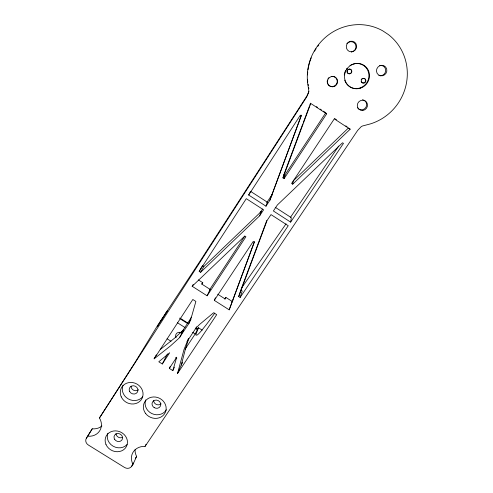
<?xml version="1.0" encoding="UTF-8"?>
<svg xmlns="http://www.w3.org/2000/svg" width="493" height="493" viewBox="0 0 493 493"><rect width="100%" height="100%" fill="white"/><g stroke="black" fill="none" stroke-linecap="round" stroke-linejoin="round"><path stroke-width="0.74" d="M290.648 222.121L343.467 143.371L342.549 142.767L277.362 204.977L273.387 210.979L290.648 222.121L291.308 217.672L275.199 207.27M292.706 184.191L350.129 129.246L334.285 118.868L291.585 183.464L292.706 184.191L293.31 180.814L348.452 127.989M308.852 91.439L307.299 95.352L295.541 113.6L199.252 262.344L157.014 326.415L134.46 363.409L99.45 417.984A13.786 12.337 28.5 0 1 99.66 430.888A13.786 12.337 28.5 0 1 87.699 436.188L86.404 438.197A5.349 4.764 27.5 0 0 88.352 445.013L124.519 467.456A5.331 4.745 24.1 0 0 131.68 466.316L133.005 464.338A14.124 12.633 22.9 0 1 145.071 446.405L357.628 130.442L361.19 126.683A8.141 7.906 -41.7 0 1 362.447 126.011L370.459 123.879A51.315 49.454 -56.7 0 0 406.3 83.878A51.315 49.454 -56.7 0 0 388.367 34.559L382.821 30.88A51.315 49.454 -56.7 0 0 330.218 33.666A51.315 49.454 -56.7 0 0 307.57 82.602L308.803 90.829A8.171 7.987 -69.1 0 1 308.692 92.259L306.64 97.029L99.45 417.984M187.013 341.631L195.949 328.116L199.455 324.573L213.642 312.716L216.698 314.657L177.492 373.546L184 349.592L188.295 338.876M181.239 365.165L185.232 349.802L188.782 338.364M283.869 174.695L282.976 177.881L284.104 178.614L284.96 175.403L283.869 174.695L302.813 123.909M172.821 370.607L176.747 357.16L169.315 368.4L172.821 370.607L174.436 367.149M240.578 290.839L238.692 296.576L240.116 297.476L242.192 291.006L240.812 290.124L266.793 220.476M265.98 206.197L267.36 202.204L250.549 191.346L248.657 195.012L265.98 206.197L269.93 200.176L301.365 115.134M215.423 297.747L214.295 300.36L229.196 309.844L254.437 241.49M200.626 272.29L259.663 215.805L261.228 211.546L203.843 266.522L200.626 272.29L199.203 271.384L202.093 266.275M229.196 309.844L254.333 242.186L253.229 241.478L214.295 300.36M269.93 200.176L301.278 115.787L300.348 115.183L248.657 195.012M303.343 122.474L309.216 106.741M309.746 105.311L310.547 103.16M238.692 296.576L267.052 220.562L270.99 214.603L288.232 225.726L240.116 297.476M282.976 177.881L310.744 103.45L326.643 113.865L284.104 178.614M202.179 330.137L198.377 327.728L195.968 334.464L196.054 335.252L197.391 334.895A82.091 4.819 -57.4 0 0 201.803 330.279L205.895 325.17A85.147 4.985 -57.4 0 0 212.834 315.84L214.782 313.129M188.837 323.605L191.925 315.397L195.887 301.433L192.825 299.485L154.118 358.83L170.627 345.803L179.051 338.124L188.837 323.605L191.056 319.076M145.071 446.405L146.002 444.322M177.492 373.546L182.589 362.145L181.763 363.384M185.078 349.241L195.179 333.989L198.377 327.728M195.949 328.116L196.547 326.797M131.68 466.316L133.202 462.995M133.005 464.338L136.635 456.401A13.841 12.417 22.9 0 1 135.088 449.628M193.194 284.436L192.165 286.273L207.115 295.788L210.123 289.385L201.97 284.19L202.752 282.686L198.389 279.901M169.315 368.4L170.307 366.354M179.939 337.15L183.661 329.694L174.596 338.136L160.262 349.494M162.308 363.982L169.709 352.723L158.795 361.776L162.308 363.982L167.484 353.9M154.118 358.83L156.318 354.837M158.463 324.61L157.409 326.341L159.43 323.211M86.404 438.197L92.253 428.799A13.502 12.128 28.6 0 0 101.897 425.97M87.699 436.188L92.253 428.799M159.264 323.365L162.881 317.763M163.682 316.518L167.694 310.294L164.68 315.07M160.237 321.96L163.873 316.321M199.203 271.384L246.29 198.667L263.589 209.827L259.663 215.805M202.038 283.783L202.752 282.686L201.717 284.122M181.43 332.658L191.567 317.209M209.741 289.527L244.818 236.098M260.027 212.921L262.566 209.063M266.787 202.623L272.284 194.254M284.917 175.009L325.756 112.798M181.584 332.855L183.661 329.694M209.297 290.648L210.123 289.385M260.39 212.822L261.228 211.546M271.199 196.356L272.407 194.519L271.988 194.242M284.122 176.673L284.96 175.403M207.115 295.788L245.896 236.763L244.793 236.055L192.165 286.273M224.771 299.035L225.856 297.402L232.684 301.753M338.691 146.057L290.315 217.573M135.328 458.342L136.635 456.401M286.051 223.81L241.78 287.684M232.006 301.408L232.893 300.157M224.722 298.776L225.856 297.402L225.239 299.017L217.727 294.229M167.084 338.777L170.991 341.242M175.52 357.69L176.808 358.497M179.877 318.016L188.215 323.297M195.912 328.172L197.835 329.392M179.772 318.577L187.5 323.47M195.222 328.363L197.151 329.583M177.425 322.742L185.035 327.562M192.646 332.381L195.179 333.989M202.457 265.635L203.843 266.522M316.414 106.63L317.671 107.449M320.173 109.095L321.424 109.914M323.303 111.141L325.183 112.373M334.581 118.53L336.454 119.756M345.815 125.888L347.06 126.707M349.555 128.34L350.129 129.246M326.434 113.193L326.643 113.865M308.661 87.52L308.871 88.777M308.107 84.186L308.322 85.548M122.381 437.427A4.332 3.895 25.8 0 1 116.582 435.498L116.163 434.506A4.332 3.895 25.8 0 1 116.021 433.47M138.434 389.735A4.412 4.03 26.9 0 1 133.702 390.253A4.412 4.03 26.9 0 1 131.064 386.265M142.693 396.76A11.481 10.476 26.8 0 1 128.217 398.874A11.481 10.476 26.8 0 1 122.997 385.378M166.394 409.751A11.456 10.445 24.1 0 1 151.838 413.565A11.456 10.445 24.1 0 1 145.78 399.878M127.077 444.501A11.277 10.113 25.8 0 1 113.107 446.183A11.277 10.113 25.8 0 1 107.819 433.396M161.106 403.81A4.4 4.018 24.1 0 1 155.88 404.186L154.975 403.496A4.4 4.018 24.1 0 1 153.662 400.544M307.774 82.146A49.337 47.562 -57 0 1 307.552 79.262M307.533 74.911A49.337 47.562 -57 0 1 307.731 72.009M307.989 69.84A49.337 47.562 -57 0 1 308.347 67.67M308.489 66.956A49.337 47.562 -57 0 1 309.758 61.982M309.98 61.28A49.337 47.562 -57 0 1 311.249 57.823M314.528 51.217A49.337 47.562 -57 0 1 316.105 48.708M317.825 46.299A49.337 47.562 -57 0 1 318.737 45.128M180.617 332.861A3.864 3.617 25.5 0 1 179.84 332.227M176.063 337.656A3.956 3.697 25.4 0 1 180.586 332.492M362.497 99.752A5.133 4.973 -50 0 1 365.917 107.338A5.133 4.973 -50 0 1 357.536 107.831M379.628 65.538A5.257 5.035 -53.8 0 1 385.686 70.758A5.257 5.035 -53.8 0 1 378.895 75.546M346.875 43.723A5.281 5.066 -62 0 1 355.342 44.216A5.281 5.066 -62 0 1 351.367 52.061M331.197 76.47A5.158 5.004 -61 0 1 337.243 81.185A5.158 5.004 -61 0 1 331.469 86.54A5.158 5.004 -61 0 1 327.426 79.971M327.999 78.751A5.158 5.004 -61 0 1 328.862 77.721M352.92 64.164A12.701 12.239 -56.8 0 1 367.951 70.727A12.701 12.239 -56.8 0 1 362.577 86.805A12.701 12.239 -56.8 0 1 346.431 83.6M346.074 83.07A12.701 12.239 -56.8 0 1 344.73 80.143M344.268 74.967A12.701 12.239 -56.8 0 1 345.611 70.554M346.277 69.408A12.701 12.239 -56.8 0 1 347.054 68.324M349.975 65.637A12.701 12.239 -56.8 0 1 352.31 64.398M361.147 79.817A2.366 2.28 -54.8 0 1 364.691 78.763A2.366 2.28 -54.8 0 1 364.66 82.473A2.366 2.28 -54.8 0 1 361.129 81.604M154.247 407.649L153.335 406.953A4.449 4.055 24.1 0 1 154.827 400.254A4.449 4.055 24.1 0 1 160.761 404.778A4.449 4.055 24.1 0 1 154.247 407.649M114.573 439.226L114.148 438.228A4.375 3.926 25.8 0 1 119.059 433.661A4.375 3.926 25.8 0 1 121.814 440.12A4.375 3.926 25.8 0 1 114.573 439.226M121.26 396.871A11.604 10.575 26.8 0 0 140.899 400.193A11.604 10.575 26.8 0 0 132.851 382.605A11.604 10.575 26.8 0 0 121.26 396.871M145.521 413.356A11.579 10.544 24.1 0 0 165.18 412.709A11.579 10.544 24.1 0 0 153.563 396.957A11.579 10.544 24.1 0 0 145.521 413.356M105.964 444.427A11.394 10.199 25.8 0 0 125.154 448.365A11.394 10.199 25.8 0 0 117.784 431.116A11.394 10.199 25.8 0 0 105.964 444.427M129.733 391.658A4.455 4.067 26.8 0 0 137.319 392.262A4.455 4.067 26.8 0 0 133.597 385.754A4.455 4.067 26.8 0 0 129.733 391.658M362.879 110.426A5.22 5.053 -49.7 0 0 366.601 102.211A5.22 5.053 -49.7 0 0 357.77 103.308A5.22 5.053 -49.7 0 0 362.879 110.426M334.796 86.226A5.238 5.078 -60.9 0 0 335.339 77.222A5.238 5.078 -60.9 0 0 327.401 81.45A5.238 5.078 -60.9 0 0 334.796 86.226M353.302 51.395A5.368 5.146 -62 0 0 354.732 42.25A5.368 5.146 -62 0 0 346.326 45.831A5.368 5.146 -62 0 0 353.302 51.395M382.63 75.719A5.343 5.115 -53.7 0 0 385.612 66.993A5.343 5.115 -53.7 0 0 376.763 69.051A5.343 5.115 -53.7 0 0 382.63 75.719M360.63 88.105A12.824 12.362 -56.7 0 0 365.541 66.549A12.824 12.362 -56.7 0 0 344.817 73.636A12.824 12.362 -56.7 0 0 360.63 88.105M350.283 73.654A2.385 2.299 -58.9 0 0 351.028 69.612A2.385 2.299 -58.9 0 0 347.232 71.091A2.385 2.299 -58.9 0 0 350.283 73.654M364.432 82.861A2.379 2.292 -54.7 0 0 364.999 78.812A2.379 2.292 -54.7 0 0 361.264 80.464A2.379 2.292 -54.7 0 0 364.432 82.861M350.061 73.636A2.366 2.286 -58.9 0 0 350.8 69.618A2.366 2.286 -58.9 0 0 347.035 71.084A2.366 2.286 -58.9 0 0 350.061 73.636"/></g></svg>
